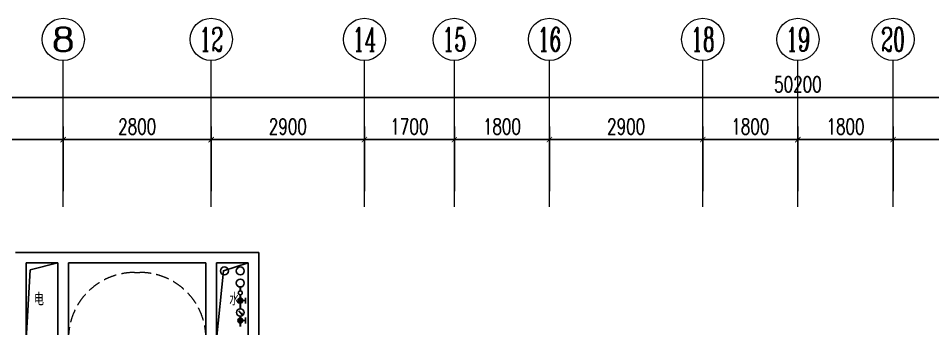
# Model space of a CAD drawing. Extents: x 3753737 to 4713801, y -857380 to 24339.
# Drawn here: x 4647699 to 4664999, y -785756 to -779873 of the extents above; entities that cross this region are included whole.
import ezdxf
from ezdxf.enums import TextEntityAlignment as Align

# ---------------------------------------------------------------- set-up
doc = ezdxf.new("R2010")
doc.units = 0
doc.header["$LTSCALE"] = 1000
doc.header["$MEASUREMENT"] = 0
doc.linetypes.add('DASH', pattern=[0.35, 0.25, -0.1])
doc.layers.get('0').update_dxf_attribs({"linetype": 'CONTINUOUS'})
doc.layers.get('Defpoints').update_dxf_attribs({"linetype": 'CONTINUOUS'})
for name, color, linetype in [('!!电气', 1, 'CONTINUOUS'), ('VPIPE-消防', 1, 'TG_X'), ('VPIPE-给水', 3, 'TG_J'), ('WALL', 252, 'CONTINUOUS'), ('污水', 3, 'CONTINUOUS'), ('看线', 185, 'CONTINUOUS'), ('给水', 4, 'CONTINUOUS')]:
    doc.layers.add(name, color=color, linetype=linetype)
for name, color, linetype, lineweight in [('AXIS', 114, 'CONTINUOUS', 20), ('AXIS_TEXT', 7, 'CONTINUOUS', 20), ('DIM_SYMB', 252, 'CONTINUOUS', 20), ('PUB_TEXT', 7, 'CONTINUOUS', 20), ('STAIR', 252, 'CONTINUOUS', 20)]:
    doc.layers.add(name, color=color, linetype=linetype, lineweight=lineweight)
doc.styles.add('_TCH_AXIS', font='COMPLEX', dxfattribs={"bigfont": 'GBCBIG'})
doc.styles.add('_TCH_DIM_T3', font='SIMPLEX.shx', dxfattribs={"width": 0.705882, "bigfont": 'GBCBIG.shx'})
doc.styles.add('COMPLEX', font='COMPLEX')
doc.styles.get("Standard").update_dxf_attribs({"font": 'gbenor.shx', "bigfont": 'gbcbig.shx'})
doc.styles.add('TG_LINETYPE', font='SIMPLEX', dxfattribs={"width": 0.8, "height": 3, "bigfont": 'HZTXT'})
doc.linetypes.add('TG_J', pattern='A,2,-0.22,["J",TG_LINETYPE,S=0.1,R=0,X=-0.18,Y=-0.15],0', length=2.22)
doc.linetypes.add('TG_X', pattern='A,4,-0.3,["X",TG_LINETYPE,S=0.1,R=0,X=-0.23,Y=-0.15],0', length=4.3)
doc.dimstyles.new('_TCH_ARCH&&100', dxfattribs={"dimtxt": 297.5, "dimasz": 100, "dimexe": 250, "dimexo": 300, "dimgap": 100, "dimtad": 1, "dimdec": 0, "dimzin": 0, "dimdsep": 46, "dimtxsty": '_TCH_DIM_T3', "dimblk": 'ARCHTICK', "dimcen": 0.09, "dimclrt": 7, "dimazin": 2, "dimtfac": 1, "dimtdec": 0, "dimtix": 1, "dimtmove": 2, "dimatfit": 3, "dimfxl": 1, "dimtolj": 1, "dimtzin": 0, "dimarcsym": 0})

# ---------------------------------------------------------------- blocks, each defined once
blk = doc.blocks.new('A$C2705576B')
at = {"layer": '给水'}
h = blk.add_hatch(color=252, dxfattribs=at)
edge = h.paths.add_edge_path()
edge.add_arc((417, -1741), 47.2, 0, 360)
h = blk.add_hatch(color=252, dxfattribs=at)
edge = h.paths.add_edge_path()
edge.add_arc((795, -1741), 47.2, 0, 360)
at = {"layer": '给水', "color": 252}
for p, q in [((363, -1645), (472, -1645)), ((417, -1741), (417, -1645)), ((601, -1768), (525, -1704)), ((525, -1704), (564, -1715)), ((740, -1645), (849, -1645)), ((795, -1741), (795, -1645))]:
    blk.add_line(p, q, dxfattribs=at)
at = {"layer": '给水', "color": 252, "const_width": 35.4}
for points in [[(499, -1741), (302, -1741)], [(903, -1741), (641, -1741)], [(1053, -1741), (978, -1741)]]:
    blk.add_lwpolyline(points, dxfattribs=at)
at = {"layer": '给水', "color": 252}
for centre, radius in [((417, -1741), 47.2), ((570, -1741), 70.8), ((795, -1741), 47.2), ((941, -1741), 37.5)]:
    blk.add_circle(centre, radius, dxfattribs=at)
blk = doc.blocks.new('_ArchTick')
at = {"color": 0, "linetype": 'ByBlock', "const_width": 0.15}
blk.add_lwpolyline([(-0.5, -0.5), (0.5, 0.5)], dxfattribs=at)
blk = doc.blocks.new('*D567')
at = {"layer": 'AXIS', "color": 0, "lineweight": -2, "transparency": 16777216}
for p, q in [((11702, -5070), (11702, -3045)), ((61902, -5070), (61902, -3045)), ((11702, -3295), (61902, -3295))]:
    blk.add_line(p, q, dxfattribs=at)
at = {"layer": 'Defpoints', "color": 0, "transparency": 16777216}
for p in [(61902, -3295), (11702, -5370), (61902, -5370)]:
    blk.add_point(p, dxfattribs=at)
at = {"layer": 'AXIS', "color": 0, "lineweight": -2, "transparency": 16777216, "xscale": 100, "yscale": 100, "zscale": 100, "rotation": 180}
blk.add_blockref('_ArchTick', (11702, -3295), dxfattribs=at)
at = {"layer": 'AXIS', "color": 0, "lineweight": -2, "transparency": 16777216, "xscale": 100, "yscale": 100, "zscale": 100}
blk.add_blockref('_ArchTick', (61902, -3295), dxfattribs=at)
at = {"layer": 'AXIS', "color": 7, "transparency": 16777216, "insert": (36802, -3047), "char_height": 297.5, "attachment_point": 5, "style": '_TCH_DIM_T3'}
blk.add_mtext('\\A1;50200', dxfattribs=at)
blk = doc.blocks.new('*D573')
at = {"layer": 'AXIS', "color": 0, "lineweight": -2, "transparency": 16777216}
for p, q in [((20002, -5070), (20002, -3845)), ((22902, -5070), (22902, -3845)), ((20002, -4095), (22902, -4095))]:
    blk.add_line(p, q, dxfattribs=at)
at = {"layer": 'Defpoints', "color": 0, "transparency": 16777216}
for p in [(22902, -4095), (20002, -5370), (22902, -5370)]:
    blk.add_point(p, dxfattribs=at)
at = {"layer": 'AXIS', "color": 0, "lineweight": -2, "transparency": 16777216, "xscale": 100, "yscale": 100, "zscale": 100, "rotation": 180}
blk.add_blockref('_ArchTick', (20002, -4095), dxfattribs=at)
at = {"layer": 'AXIS', "color": 0, "lineweight": -2, "transparency": 16777216, "xscale": 100, "yscale": 100, "zscale": 100}
blk.add_blockref('_ArchTick', (22902, -4095), dxfattribs=at)
at = {"layer": 'AXIS', "color": 7, "transparency": 16777216, "insert": (21452, -3847), "char_height": 297.5, "attachment_point": 5, "style": '_TCH_DIM_T3'}
blk.add_mtext('\\A1;2900', dxfattribs=at)
blk = doc.blocks.new('*D574')
at = {"layer": 'AXIS', "color": 0, "lineweight": -2, "transparency": 16777216}
for p, q in [((22902, -5070), (22902, -3845)), ((25702, -5070), (25702, -3845)), ((22902, -4095), (25702, -4095))]:
    blk.add_line(p, q, dxfattribs=at)
at = {"layer": 'Defpoints', "color": 0, "transparency": 16777216}
for p in [(25702, -4095), (22902, -5370), (25702, -5370)]:
    blk.add_point(p, dxfattribs=at)
at = {"layer": 'AXIS', "color": 0, "lineweight": -2, "transparency": 16777216, "xscale": 100, "yscale": 100, "zscale": 100, "rotation": 180}
blk.add_blockref('_ArchTick', (22902, -4095), dxfattribs=at)
at = {"layer": 'AXIS', "color": 0, "lineweight": -2, "transparency": 16777216, "xscale": 100, "yscale": 100, "zscale": 100}
blk.add_blockref('_ArchTick', (25702, -4095), dxfattribs=at)
at = {"layer": 'AXIS', "color": 7, "transparency": 16777216, "insert": (24302, -3847), "char_height": 297.5, "attachment_point": 5, "style": '_TCH_DIM_T3'}
blk.add_mtext('\\A1;2800', dxfattribs=at)
blk = doc.blocks.new('*D575')
at = {"layer": 'AXIS', "color": 0, "lineweight": -2, "transparency": 16777216}
for p, q in [((25702, -5070), (25702, -3845)), ((28602, -5070), (28602, -3845)), ((25702, -4095), (28602, -4095))]:
    blk.add_line(p, q, dxfattribs=at)
at = {"layer": 'Defpoints', "color": 0, "transparency": 16777216}
for p in [(28602, -4095), (25702, -5370), (28602, -5370)]:
    blk.add_point(p, dxfattribs=at)
at = {"layer": 'AXIS', "color": 0, "lineweight": -2, "transparency": 16777216, "xscale": 100, "yscale": 100, "zscale": 100, "rotation": 180}
blk.add_blockref('_ArchTick', (25702, -4095), dxfattribs=at)
at = {"layer": 'AXIS', "color": 0, "lineweight": -2, "transparency": 16777216, "xscale": 100, "yscale": 100, "zscale": 100}
blk.add_blockref('_ArchTick', (28602, -4095), dxfattribs=at)
at = {"layer": 'AXIS', "color": 7, "transparency": 16777216, "insert": (27152, -3847), "char_height": 297.5, "attachment_point": 5, "style": '_TCH_DIM_T3'}
blk.add_mtext('\\A1;2900', dxfattribs=at)
blk = doc.blocks.new('*D576')
at = {"layer": 'AXIS', "color": 0, "lineweight": -2, "transparency": 16777216}
for p, q in [((28602, -5070), (28602, -3845)), ((30302, -5070), (30302, -3845)), ((28602, -4095), (30302, -4095))]:
    blk.add_line(p, q, dxfattribs=at)
at = {"layer": 'Defpoints', "color": 0, "transparency": 16777216}
for p in [(30302, -4095), (28602, -5370), (30302, -5370)]:
    blk.add_point(p, dxfattribs=at)
at = {"layer": 'AXIS', "color": 0, "lineweight": -2, "transparency": 16777216, "xscale": 100, "yscale": 100, "zscale": 100, "rotation": 180}
blk.add_blockref('_ArchTick', (28602, -4095), dxfattribs=at)
at = {"layer": 'AXIS', "color": 0, "lineweight": -2, "transparency": 16777216, "xscale": 100, "yscale": 100, "zscale": 100}
blk.add_blockref('_ArchTick', (30302, -4095), dxfattribs=at)
at = {"layer": 'AXIS', "color": 7, "transparency": 16777216, "insert": (29452, -3847), "char_height": 297.5, "attachment_point": 5, "style": '_TCH_DIM_T3'}
blk.add_mtext('\\A1;1700', dxfattribs=at)
blk = doc.blocks.new('*D577')
at = {"layer": 'AXIS', "color": 0, "lineweight": -2, "transparency": 16777216}
for p, q in [((30302, -5070), (30302, -3845)), ((32102, -5070), (32102, -3845)), ((30302, -4095), (32102, -4095))]:
    blk.add_line(p, q, dxfattribs=at)
at = {"layer": 'Defpoints', "color": 0, "transparency": 16777216}
for p in [(32102, -4095), (30302, -5370), (32102, -5370)]:
    blk.add_point(p, dxfattribs=at)
at = {"layer": 'AXIS', "color": 0, "lineweight": -2, "transparency": 16777216, "xscale": 100, "yscale": 100, "zscale": 100, "rotation": 180}
blk.add_blockref('_ArchTick', (30302, -4095), dxfattribs=at)
at = {"layer": 'AXIS', "color": 0, "lineweight": -2, "transparency": 16777216, "xscale": 100, "yscale": 100, "zscale": 100}
blk.add_blockref('_ArchTick', (32102, -4095), dxfattribs=at)
at = {"layer": 'AXIS', "color": 7, "transparency": 16777216, "insert": (31202, -3847), "char_height": 297.5, "attachment_point": 5, "style": '_TCH_DIM_T3'}
blk.add_mtext('\\A1;1800', dxfattribs=at)
blk = doc.blocks.new('*D578')
at = {"layer": 'AXIS', "color": 0, "lineweight": -2, "transparency": 16777216}
for p, q in [((32102, -5070), (32102, -3845)), ((35002, -5070), (35002, -3845)), ((32102, -4095), (35002, -4095))]:
    blk.add_line(p, q, dxfattribs=at)
at = {"layer": 'Defpoints', "color": 0, "transparency": 16777216}
for p in [(35002, -4095), (32102, -5370), (35002, -5370)]:
    blk.add_point(p, dxfattribs=at)
at = {"layer": 'AXIS', "color": 0, "lineweight": -2, "transparency": 16777216, "xscale": 100, "yscale": 100, "zscale": 100, "rotation": 180}
blk.add_blockref('_ArchTick', (32102, -4095), dxfattribs=at)
at = {"layer": 'AXIS', "color": 0, "lineweight": -2, "transparency": 16777216, "xscale": 100, "yscale": 100, "zscale": 100}
blk.add_blockref('_ArchTick', (35002, -4095), dxfattribs=at)
at = {"layer": 'AXIS', "color": 7, "transparency": 16777216, "insert": (33552, -3847), "char_height": 297.5, "attachment_point": 5, "style": '_TCH_DIM_T3'}
blk.add_mtext('\\A1;2900', dxfattribs=at)
blk = doc.blocks.new('*D579')
at = {"layer": 'AXIS', "color": 0, "lineweight": -2, "transparency": 16777216}
for p, q in [((35002, -5070), (35002, -3845)), ((36802, -5070), (36802, -3845)), ((35002, -4095), (36802, -4095))]:
    blk.add_line(p, q, dxfattribs=at)
at = {"layer": 'Defpoints', "color": 0, "transparency": 16777216}
for p in [(36802, -4095), (35002, -5370), (36802, -5370)]:
    blk.add_point(p, dxfattribs=at)
at = {"layer": 'AXIS', "color": 0, "lineweight": -2, "transparency": 16777216, "xscale": 100, "yscale": 100, "zscale": 100, "rotation": 180}
blk.add_blockref('_ArchTick', (35002, -4095), dxfattribs=at)
at = {"layer": 'AXIS', "color": 0, "lineweight": -2, "transparency": 16777216, "xscale": 100, "yscale": 100, "zscale": 100}
blk.add_blockref('_ArchTick', (36802, -4095), dxfattribs=at)
at = {"layer": 'AXIS', "color": 7, "transparency": 16777216, "insert": (35902, -3847), "char_height": 297.5, "attachment_point": 5, "style": '_TCH_DIM_T3'}
blk.add_mtext('\\A1;1800', dxfattribs=at)
blk = doc.blocks.new('_AXISO')
blk.add_circle((0, 0), 0.5)
at = {"layer": 'AXIS_TEXT', "style": 'COMPLEX', "width": 1.041667}
blk.add_attdef('A', text='', height=0.56, dxfattribs=at).set_placement((-0.25, -0.28), (0.25, -0.28), align=Align.FIT)
blk = doc.blocks.new('*D590')
at = {"layer": 'AXIS', "color": 0, "lineweight": -2, "transparency": 16777216}
for p, q in [((38602, -5070), (38602, -3845)), ((41502, -5070), (41502, -3845)), ((38602, -4095), (41502, -4095))]:
    blk.add_line(p, q, dxfattribs=at)
at = {"layer": 'Defpoints', "color": 0, "transparency": 16777216}
for p in [(41502, -4095), (38602, -5370), (41502, -5370)]:
    blk.add_point(p, dxfattribs=at)
at = {"layer": 'AXIS', "color": 0, "lineweight": -2, "transparency": 16777216, "xscale": 100, "yscale": 100, "zscale": 100, "rotation": 180}
blk.add_blockref('_ArchTick', (38602, -4095), dxfattribs=at)
at = {"layer": 'AXIS', "color": 0, "lineweight": -2, "transparency": 16777216, "xscale": 100, "yscale": 100, "zscale": 100}
blk.add_blockref('_ArchTick', (41502, -4095), dxfattribs=at)
at = {"layer": 'AXIS', "color": 7, "transparency": 16777216, "insert": (40052, -3847), "char_height": 297.5, "attachment_point": 5, "style": '_TCH_DIM_T3'}
blk.add_mtext('\\A1;2900', dxfattribs=at)
blk = doc.blocks.new('*D591')
at = {"layer": 'AXIS', "color": 0, "lineweight": -2, "transparency": 16777216}
for p, q in [((36802, -5070), (36802, -3845)), ((38602, -5070), (38602, -3845)), ((36802, -4095), (38602, -4095))]:
    blk.add_line(p, q, dxfattribs=at)
at = {"layer": 'Defpoints', "color": 0, "transparency": 16777216}
for p in [(38602, -4095), (36802, -5370), (38602, -5370)]:
    blk.add_point(p, dxfattribs=at)
at = {"layer": 'AXIS', "color": 0, "lineweight": -2, "transparency": 16777216, "xscale": 100, "yscale": 100, "zscale": 100, "rotation": 180}
blk.add_blockref('_ArchTick', (36802, -4095), dxfattribs=at)
at = {"layer": 'AXIS', "color": 0, "lineweight": -2, "transparency": 16777216, "xscale": 100, "yscale": 100, "zscale": 100}
blk.add_blockref('_ArchTick', (38602, -4095), dxfattribs=at)
at = {"layer": 'AXIS', "color": 7, "transparency": 16777216, "insert": (37702, -3847), "char_height": 297.5, "attachment_point": 5, "style": '_TCH_DIM_T3'}
blk.add_mtext('\\A1;1800', dxfattribs=at)
blk = doc.blocks.new('A$C100F5A36')
at = {"layer": 'AXIS'}
for p, q in [((22902.5, -5370.4), (22902.5, -2595.4)), ((25702.5, -5370.4), (25702.5, -2595.4)), ((28602.5, -5370.4), (28602.5, -2595.4)), ((30302.5, -5370.4), (30302.5, -2595.4)), ((32102.5, -5370.4), (32102.5, -2595.4)), ((35002.5, -5370.4), (35002.5, -2595.4)), ((36802.5, -5370.4), (36802.5, -2595.4)), ((38602.5, -5370.4), (38602.5, -2595.4))]:
    blk.add_line(p, q, dxfattribs=at)
at = {"layer": 'DIM_SYMB', "color": 252}
blk.add_lwpolyline([(24977.5, -10072.4, 0, 0, 0), (24977.5, -7147.4, 0, 0, 0), (23627.5, -7147.4, 0, 0, 0), (23627.5, -9662.4, 40, 0, 0), (23627.5, -9812.4, 0, 0, 0)], format="xyseb", dxfattribs=at)
at = {"layer": 'STAIR', "color": 252}
for p, q in [((25602.5, -6432.4), (23002.5, -6432.4)), ((23002.5, -6432.4), (23002.5, -7862.4)), ((25602.5, -7862.4), (25602.5, -6432.4))]:
    blk.add_line(p, q, dxfattribs=at)
at = {"layer": 'STAIR', "color": 252, "linetype": 'DASH'}
blk.add_lwpolyline([(23002.5, -7862.4, -0.4142136), (24252.5, -6612.4), (24352.5, -6612.4, -0.4142136), (25602.5, -7862.4)], format="xyb", dxfattribs=at)
at = {"layer": 'VPIPE-消防', "color": 252, "linetype": 'Continuous'}
blk.add_circle((25952.5, -6582.4), 75, dxfattribs=at)
at = {"layer": 'VPIPE-给水', "color": 252, "linetype": 'Continuous'}
for centre in [(26252.5, -6582.4), (26252.5, -6812.4)]:
    blk.add_circle(centre, 75, dxfattribs=at)
at = {"layer": 'WALL', "color": 252}
for p, q in [((22002.5, -6232.4), (22902.5, -6232.4)), ((22902.5, -6232.4), (25702.5, -6232.4)), ((26602.5, -6232.4), (25702.5, -6232.4)), ((26602.5, -7882.4), (26602.5, -6232.4)), ((22202.5, -6432.4), (22802.5, -6432.4)), ((22202.5, -7882.4), (22202.5, -6432.4)), ((22802.5, -7882.4), (22802.5, -6432.4)), ((23002.5, -6432.4), (25602.5, -6432.4)), ((23002.5, -7982.4), (23002.5, -6432.4)), ((25602.5, -6432.4), (25602.5, -7982.4)), ((26402.5, -6432.4), (25802.5, -6432.4)), ((25802.5, -6432.4), (25802.5, -7882.4)), ((26402.5, -7882.4), (26402.5, -6432.4))]:
    blk.add_line(p, q, dxfattribs=at)
at = {"layer": '看线', "color": 252, "ltscale": 0.5}
for points in [[(22202.5, -7882.4), (22277.4, -6565.3), (22802.5, -6432.4)], [(25802.4, -7882.4), (25933.4, -6578.3), (26402.5, -6432.4)]]:
    blk.add_lwpolyline(points, dxfattribs=at)
at = {"layer": 'AXIS'}
ref = blk.add_blockref('_AXISO', (22902.5, -2195.4), dxfattribs=dict(at, xscale=800, yscale=800, zscale=800))
ref.add_attrib('A', '8', dxfattribs={"layer": 'AXIS_TEXT', "height": 452.5, "style": '_TCH_AXIS', "width": 1.5}).set_placement((22676.2, -2421.7), (23128.7, -2421.7), align=Align.FIT)
ref = blk.add_blockref('_AXISO', (25702.5, -2195.4), dxfattribs=dict(at, xscale=800, yscale=800, zscale=800))
ref.add_attrib('A', '12', dxfattribs={"layer": 'AXIS_TEXT', "height": 452.55, "style": '_TCH_AXIS', "width": 0.724138}).set_placement((25476.2, -2421.7), (25928.7, -2421.7), align=Align.FIT)
ref = blk.add_blockref('_AXISO', (28602.5, -2195.4), dxfattribs=dict(at, xscale=800, yscale=800, zscale=800))
ref.add_attrib('A', '14', dxfattribs={"layer": 'AXIS_TEXT', "height": 452.55, "style": '_TCH_AXIS', "width": 0.677419}).set_placement((28376.2, -2421.7), (28828.7, -2421.7), align=Align.FIT)
ref = blk.add_blockref('_AXISO', (30302.5, -2195.4), dxfattribs=dict(at, xscale=800, yscale=800, zscale=800))
ref.add_attrib('A', '15', dxfattribs={"layer": 'AXIS_TEXT', "height": 452.55, "style": '_TCH_AXIS', "width": 0.724138}).set_placement((30076.2, -2421.7), (30528.7, -2421.7), align=Align.FIT)
ref = blk.add_blockref('_AXISO', (32102.5, -2195.4), dxfattribs=dict(at, xscale=800, yscale=800, zscale=800))
ref.add_attrib('A', '16', dxfattribs={"layer": 'AXIS_TEXT', "height": 452.55, "style": '_TCH_AXIS', "width": 0.724138}).set_placement((31876.2, -2421.7), (32328.7, -2421.7), align=Align.FIT)
ref = blk.add_blockref('_AXISO', (35002.5, -2195.4), dxfattribs=dict(at, xscale=800, yscale=800, zscale=800))
ref.add_attrib('A', '18', dxfattribs={"layer": 'AXIS_TEXT', "height": 452.55, "style": '_TCH_AXIS', "width": 0.724138}).set_placement((34776.2, -2421.7), (35228.7, -2421.7), align=Align.FIT)
ref = blk.add_blockref('_AXISO', (36802.5, -2195.4), dxfattribs=dict(at, xscale=800, yscale=800, zscale=800))
ref.add_attrib('A', '19', dxfattribs={"layer": 'AXIS_TEXT', "height": 452.55, "style": '_TCH_AXIS', "width": 0.724138}).set_placement((36576.2, -2421.7), (37028.7, -2421.7), align=Align.FIT)
ref = blk.add_blockref('_AXISO', (38602.5, -2195.4), dxfattribs=dict(at, xscale=800, yscale=800, zscale=800))
ref.add_attrib('A', '20', dxfattribs={"layer": 'AXIS_TEXT', "height": 452.55, "style": '_TCH_AXIS', "width": 0.617647}).set_placement((38376.2, -2421.7), (38828.7, -2421.7), align=Align.FIT)
at = {"layer": '污水', "color": 252, "xscale": -1, "rotation": 269.999999999891}
blk.add_blockref('A$C2705576B', (27993.7, -7940.2), dxfattribs=at)
at = {"layer": 'PUB_TEXT', "color": 252}
for s, p in [('电', (22348.7, -7237.6)), ('水', (26043.5, -7237.6))]:
    blk.add_text(s, height=236.3, dxfattribs=at).set_placement(p)
at = {"layer": 'AXIS'}
for p1, p2, distance, text, picture, middle in [((11702.5, -5370.4), (61902.5, -5370.4), 2075, '50200', '*D567', (36802.5, -3046.7)), ((20002.5, -5370.4), (22902.5, -5370.4), 1275, '2900', '*D573', (21452.5, -3846.7)), ((22902.5, -5370.4), (25702.5, -5370.4), 1275, '2800', '*D574', (24302.5, -3846.7)), ((25702.5, -5370.4), (28602.5, -5370.4), 1275, '2900', '*D575', (27152.5, -3846.7)), ((28602.5, -5370.4), (30302.5, -5370.4), 1275, '1700', '*D576', (29452.5, -3846.7)), ((30302.5, -5370.4), (32102.5, -5370.4), 1275, '1800', '*D577', (31202.5, -3846.7)), ((32102.5, -5370.4), (35002.5, -5370.4), 1275, '2900', '*D578', (33552.5, -3846.7)), ((35002.5, -5370.4), (36802.5, -5370.4), 1275, '1800', '*D579', (35902.5, -3846.7)), ((36802.5, -5370.4), (38602.5, -5370.4), 1275, '1800', '*D591', (37702.5, -3846.7)), ((38602.5, -5370.4), (41502.5, -5370.4), 1275, '2900', '*D590', (40052.5, -3846.7))]:
    dim = blk.add_aligned_dim(p1=p1, p2=p2, distance=distance, text=text, dimstyle='_TCH_ARCH&&100', dxfattribs=at)
    dim.commit()
    dim.dimension.update_dxf_attribs({"geometry": picture, "text_midpoint": middle})

msp = doc.modelspace()

# ---------------------------------------------------------------- block references
at = {"layer": '!!电气'}
msp.add_blockref('A$C100F5A36', (4625646.2, -778077.2), dxfattribs=at)

doc.saveas('drawing.dxf')
